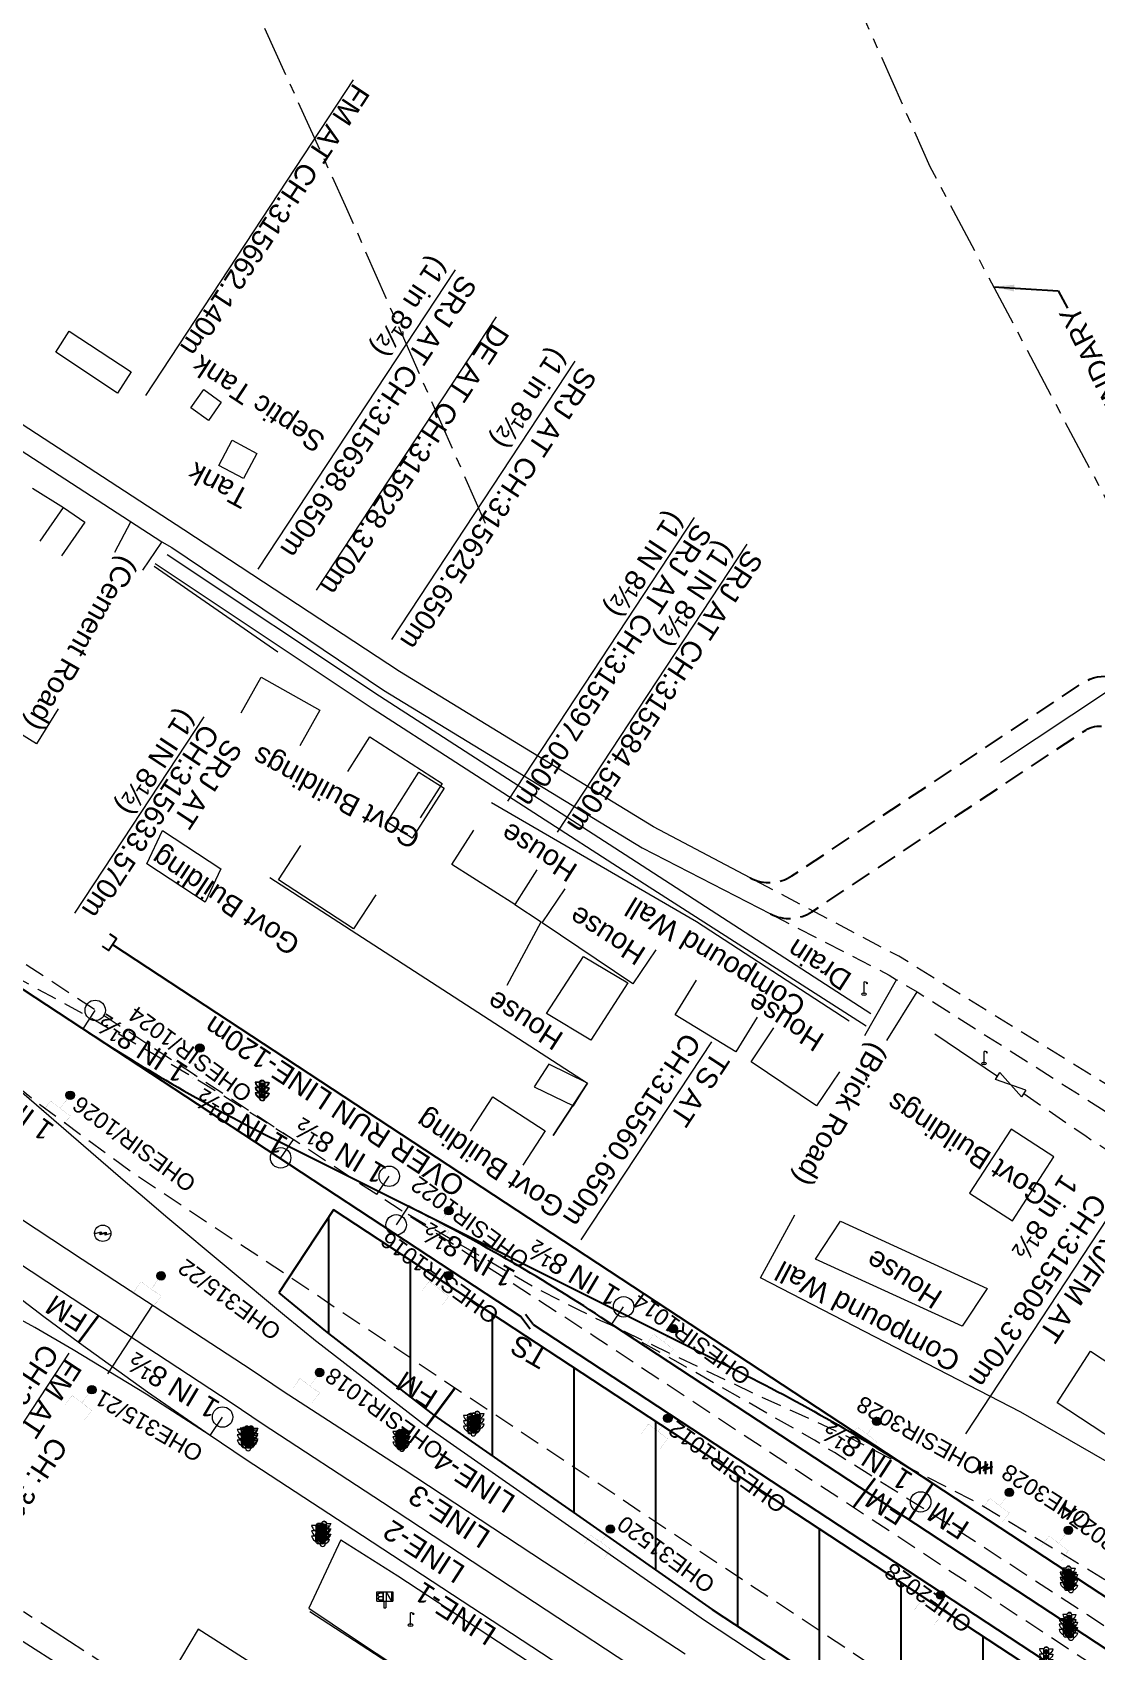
# Model space of a CAD drawing. Header units: metres. Extents: x 628572 to 650094, y 3375792 to 3391117.
# Drawn here: x 632173.8 to 632303.8, y 3388908.8 to 3389106.6 of the extents above; entities that cross this region are included whole.
import ezdxf
from ezdxf.enums import TextEntityAlignment as Align

# ---------------------------------------------------------------- set-up
doc = ezdxf.new("R2010")
doc.units = ezdxf.units.M
doc.header["$MEASUREMENT"] = 0
doc.linetypes.add('CENTER', pattern=[2, 1.25, -0.25, 0.25, -0.25])
doc.linetypes.add('DASHED', pattern=[0.75, 0.5, -0.25])
for name, color, linetype, lineweight in [('BRIDGE DETAILS PLAN', 7, 'Continuous', 0), ('Compound Wall', 251, 'Continuous', 0), ('COMPOUND_WALL', 8, 'Continuous', 0), ('DFCC BOUNDARY', 6, 'CENTER', 0), ('DRAIN_TOP', 5, 'Continuous', 0), ('Electric Pole', 251, 'Continuous', 0), ('Exg track', 7, 'Continuous', 0), ('Existing Chainage', 7, 'Continuous', 0), ('Existing IR Track', 143, 'Continuous', 0), ('Existing Railway Boundary', 7, 'CENTER', 0), ('Gate', 251, 'Continuous', 0), ('Govt buliding', 251, 'Continuous', 0), ('GOVT_BUILDING', 251, 'Continuous', 0), ('Grill', 251, 'Continuous', 0), ('Lamp_Post', 7, 'Continuous', 0), ('Name Board', 251, 'Continuous', 0), ('OHE MAST', 8, 'Continuous', 0), ('Platform', 251, 'Continuous', 0), ('Residential Building Pucca', 251, 'Continuous', 0), ('RESIDENTIAL_BL_SEMI', 251, 'Continuous', 0), ('Sign Board', 251, 'Continuous', 0), ("SIRHIND STN SRJ's", 251, 'Continuous', 0), ('Subroad Edge', 34, 'Continuous', 0), ('Tank', 7, 'Continuous', 0), ('Text', 251, 'Continuous', 0), ('Transformer', 251, 'Continuous', 0)]:
    doc.layers.add(name, color=color, linetype=linetype, lineweight=lineweight)
doc.layers.add('IR PROPOSALS', color=190, linetype='Continuous')
doc.layers.add('PROPOSED ROAD', color=10, linetype='DASHED')
doc.styles.add('NB', font='swissbo.ttf', dxfattribs={"height": 1.5})
doc.styles.get("Standard").update_dxf_attribs({"font": 'arial.ttf'})
doc.styles.add('Style-Arial', font='arial.ttf')
doc.styles.add('Text', font='arial.ttf', dxfattribs={"height": 2})
doc.dimstyles.new('ISO-25', dxfattribs={"dimtxt": 2.5, "dimasz": 2.5, "dimexe": 1.25, "dimexo": 0.625, "dimtad": 1, "dimtxsty": 'Standard', "dimcen": 2.5, "dimadec": 0, "dimazin": 0, "dimtfac": 1, "dimtmove": 0, "dimatfit": 3, "dimfxl": 1, "dimarcsym": 0})

# ---------------------------------------------------------------- blocks, each defined once
blk = doc.blocks.new('LP')
at = {"flags": 128}
for points in [[(0, 0), (0, 1.5)], [(0.25, 1.35), (0.44, 1.35)]]:
    blk.add_lwpolyline(points, dxfattribs=at)
for centre, radius, start, end in [((0.07, 0.99), 0.519, 57.6425, 97.3165), ((0.34, 1.33), 0.094, 11.7012, 168.0476)]:
    blk.add_arc(centre, radius, start, end)
at = {"extrusion": (0, 0, -1)}
blk.add_ellipse((0, 0.01), major_axis=(0.308, 0), ratio=0.400495, dxfattribs=at)
blk.add_ellipse((0.35, 1.36), major_axis=(0.0017, 0.0438), ratio=0.461056, start_param=1.74022, end_param=4.575836)
blk = doc.blocks.new('NB')
for p, q in [((-0.98, 0.82), (-0.98, 1.98)), ((-0.98, 1.98), (0.98, 1.98)), ((0.98, 1.98), (0.98, 0.82)), ((-0.98, 0.82), (0.98, 0.82)), ((-0.13, 0.82), (-0.13, 0)), ((-0.13, 0), (0.13, 0)), ((0.13, 0.82), (0.13, 0))]:
    blk.add_line(p, q)
at = {"style": 'NB', "width": 1.025371}
blk.add_text('NB', height=0.988, rotation=180, dxfattribs=at).set_placement((-0.02, 1.38), align=Align.MIDDLE_CENTER)
blk = doc.blocks.new('SIG')
for color, points in [(1, [(-0.22, 0.42, 0.180295), (-0.01, 0.33, -0.00255), (0.01, 0.33, -0.00255), (0.02, 0.33, 0.180295), (0.23, 0.42, -0.002654), (0.25, 0.44, 0.184495), (0.33, 0.65, 1.000001), (-0.32, 0.65, 0.184495), (-0.24, 0.44, -0.002654)]), (2, [(0.23, -0.23, -0.002654), (0.25, -0.21, 0.184495), (0.33, 0.01, 1.000001), (-0.32, 0.01, 0.184495), (-0.24, -0.21, -0.002654), (-0.22, -0.23, 0.180295), (-0.01, -0.32, -0.00255), (0.01, -0.32, -0.00255), (0.02, -0.32, 0.180295)]), (3, [(0.23, -0.88, -0.002654), (0.25, -0.86, 0.184495), (0.33, -0.64, 1.000001), (-0.32, -0.64, 0.184495), (-0.24, -0.86, -0.002654), (-0.22, -0.88, 0.395599)])]:
    blk.add_hatch(color=color).paths.add_polyline_path(points)
for p, q in [((-0.31, 0.98), (-0.32, -0.9)), ((0.33, -0.9), (0.32, 0.98))]:
    blk.add_line(p, q)
at = {"flags": 128}
for points in [[(-0.31, 0.98), (-0.81, 0.98, 0.198758), (-0.42, 0.41, 0.003814), (-0.31, 0.39)], [(-0.31, 0.33), (-0.81, 0.33, 0.198758), (-0.42, -0.23, 0.003727), (-0.32, -0.26)], [(0.32, 0.98), (0.82, 0.98, -0.198758), (0.44, 0.41, -0.003814), (0.32, 0.39)], [(0.32, 0.33), (0.82, 0.33, -0.198758), (0.44, -0.23, -0.003727), (0.33, -0.26)], [(-0.32, -0.32), (-0.81, -0.32, 0.198758), (-0.42, -0.88, 0.003639), (-0.32, -0.9)], [(0.33, -0.32), (0.82, -0.32, -0.198758), (0.44, -0.88, -0.003639), (0.33, -0.9)]]:
    blk.add_lwpolyline(points, format="xyb", dxfattribs=at)
for centre, radius, start, end in [((0.01, 0.91), 0.324, 12.4049, 167.5951), ((0.01, 0.81), 0.357, 27.7578, 152.2422), ((0.01, -0.9), 0.324, 181.4572, 358.5428)]:
    blk.add_arc(centre, radius, start, end)
blk = doc.blocks.new('TRF')
blk.add_hatch(color=256).paths.add_polyline_path([(-0.18, -0.39), (0.02, 0.04), (-0.98, -0.29), (0.38, 0.42), (0.22, -0.04), (0.98, 0.09)])
for p, q in [((-0.69, 0.72), (-0.69, -0.72)), ((-0.52, 0.72), (-0.69, 0.72)), ((-0.52, -0.72), (-0.52, 0.72)), ((0, 0.72), (0, -0.72)), ((0.17, 0.72), (0, 0.72)), ((0.17, -0.72), (0.17, 0.72)), ((0.7, 0.72), (0.7, -0.72)), ((0.87, 0.72), (0.7, 0.72)), ((0.87, -0.72), (0.87, 0.72)), ((-0.69, -0.72), (-0.52, -0.72)), ((0, -0.72), (0.17, -0.72)), ((0.7, -0.72), (0.87, -0.72))]:
    blk.add_line(p, q)
at = {"flags": 128}
blk.add_lwpolyline([(0.22, -0.04), (0.38, 0.42), (-0.98, -0.29), (0.02, 0.04), (-0.18, -0.39), (0.98, 0.09), (0.22, -0.04)], close=True, dxfattribs=at)
blk = doc.blocks.new('EP')
blk.add_hatch(color=8).paths.add_polyline_path([(0.31, -0.24), (0.31, 0), (-0.31, -0.19), (-0.31, 0.07), (-0.93, -0.01), (-0.21, 0.16), (-0.21, -0.05), (0.43, 0.15), (0.41, -0.1), (0.94, -0.01)])
at = {"color": 8}
for p, q in [((-0.93, -0.01), (-0.21, 0.16)), ((-0.31, 0.07), (-0.93, -0.01)), ((-0.31, -0.19), (-0.31, 0.07)), ((0.31, 0), (-0.31, -0.19)), ((-0.21, 0.16), (-0.21, -0.05)), ((-0.21, -0.05), (0.43, 0.15)), ((0.31, -0.24), (0.31, 0)), ((0.43, 0.15), (0.41, -0.1)), ((0.94, -0.01), (0.31, -0.24)), ((0.41, -0.1), (0.94, -0.01))]:
    blk.add_line(p, q, dxfattribs=at)
blk.add_circle((0, 0), 1, dxfattribs=at)
blk = doc.blocks.new('OHE MAST')
h = blk.add_hatch(color=256)
edge = h.paths.add_edge_path()
edge.add_arc((0, 0), 0.514, 0, 360)
at = {"const_width": 0.01, "flags": 128}
for points in [[(1.5, 3.5), (1.5, 2), (-1.5, 2), (-1.5, 3.5)], [(0, 2), (0, 0)]]:
    blk.add_lwpolyline(points, dxfattribs=at)
blk.add_circle((0, 0), 0.514)
blk = doc.blocks.new('GT')
at = {"layer": 'Gate'}
for p, q in [((-0.5, -0.5), (-0.5, 0.5)), ((-0.5, 0.5), (0.5, -0.5)), ((0.5, 0.5), (0.5, -0.5))]:
    blk.add_line(p, q, dxfattribs=at)
at = {"layer": 'Gate', "flags": 128}
blk.add_lwpolyline([(0.5, 0.5), (-0.5, -0.5)], dxfattribs=at)

msp = doc.modelspace()

# ---------------------------------------------------------------- hatches: boundary and pattern name
at = {"layer": 'IR PROPOSALS'}
h = msp.add_hatch(dxfattribs=at)
h.set_pattern_fill('ANSI31', color=256, scale=80, angle=45)
h.set_pattern_definition([(90, (0, -1000), (-10, 2e-15), [])])
h.paths.add_polyline_path([(632210.5867, 3388962.7108), (632203.9022, 3388952.5546), (632209.5932, 3388947.8787), (632222.8614, 3388937.6306), (632240.2896, 3388925.4779), (632256.889, 3388913.8808), (632778.9042, 3388571.1376), (632780.9196, 3388574.1997), (632666.9728, 3388659.2735, 0.01509734), (632580.5226, 3388719.8414)])
h.paths.add_polyline_path([(632596.2052, 3388702.5942), (632537.6577, 3388740.6153), (632535.5443, 3388737.3609), (632594.0917, 3388699.3397)], flags=24)

# ---------------------------------------------------------------- linework, layer by layer
at = {"layer": 'BRIDGE DETAILS PLAN', "color": 10, "lineweight": 13, "flags": 128}
msp.add_lwpolyline([(632292.126, 3389017.424), (632361.7872, 3389063.6036)], dxfattribs=at)
at = {"layer": 'Compound Wall', "flags": 128}
for points in [[(632202.777, 3389003.3179), (632241.6514, 3388978.1981)], [(632232.747, 3389000.0387), (632235.9629, 3388997.9025)], [(632231.7973, 3388990.1698), (632235.9629, 3388997.9025)], [(632237.4469, 3388971.7974), (632241.6514, 3388978.1981), (632237.4469, 3388971.7974)], [(632294.6315, 3388937.9962), (632262.8079, 3388954.3846), (632266.9734, 3388962.1173)], [(632337.0994, 3388919.5777), (632334.6618, 3388914.9783), (632294.6315, 3388937.9962)]]:
    msp.add_lwpolyline(points, dxfattribs=at)
at = {"layer": 'COMPOUND_WALL', "linetype": 'Continuous', "flags": 128}
for points in [[(632173.761, 3389050.925), (632177.569, 3389048.546)], [(632188.661, 3389041.385), (632203.774, 3389030.885)], [(632229.881, 3389012.483), (632254.949, 3388997.967)], [(632254.947, 3388997.965), (632273.611, 3388985.81)], [(632284.124, 3388984.202), (632291.777, 3388979.053)]]:
    msp.add_lwpolyline(points, dxfattribs=at)
at = {"layer": 'DFCC BOUNDARY', "ltscale": 5, "flags": 128}
for points in [[(632229.168, 3389046.592), (632212.06, 3389085.399), (632192.476, 3389128.362), (632162.019, 3389233.862)], [(632847.8113, 3388559.867), (632823.1478, 3388601.9491), (632813.0596, 3388636.2328), (632805.9881, 3388660.2647), (632736.7622, 3388705.193), (632557.6281, 3388824.3279), (632613.4797, 3388910.4077), (632526.1032, 3388954.7408), (632475.3055, 3388878.3297), (632379.3796, 3388941.9242), (632358.475, 3388968.5925), (632330.7512, 3389006.7138), (632310.3928, 3389039.4772), (632283.5392, 3389090.1714), (632272.6049, 3389114.8266)]]:
    msp.add_lwpolyline(points, dxfattribs=at)
at = {"layer": 'DRAIN_TOP', "linetype": 'Continuous', "flags": 128}
for points in [[(632275.727, 3388985.172), (632245.995, 3389004.191), (632215.319, 3389023.962), (632188.781, 3389041.673)], [(632190.239, 3389042.782), (632216.193, 3389025.531), (632246.918, 3389005.673), (632276.285, 3388986.697)]]:
    msp.add_lwpolyline(points, dxfattribs=at)
at = {"layer": 'Exg track', "const_width": 0.3, "flags": 128}
msp.add_lwpolyline([(632181.8394, 3388949.7648), (632179.4079, 3388946.5013)], dxfattribs=at)
at = {"layer": 'Exg track', "color": 88, "const_width": 0.3, "flags": 128}
for points in [[(632225.4266, 3388940.9295), (632221.9302, 3388936.2367)], [(632276.8025, 3388929.9146), (632274.1445, 3388926.3471)]]:
    msp.add_lwpolyline(points, dxfattribs=at)
at = {"layer": 'Existing Chainage', "color": 7, "linetype": 'Continuous', "lineweight": 13, "flags": 128}
msp.add_lwpolyline([(632182.9925, 3388942.6512), (632188.4675, 3388951.0192)], dxfattribs=at)
at = {"layer": 'Existing IR Track', "flags": 128}
for points in [[(632253.5851, 3388908.3993), (632236.3854, 3388919.6688), (632219.0787, 3388931.0083), (632204.4192, 3388940.5301), (632200.5006, 3388943.1461), (632179.8567, 3388956.6531), (632157.3016, 3388971.4724), (632120.3603, 3388995.6049), (632077.6404, 3389023.4441), (632042.4428, 3389046.0532), (632025.9109, 3389056.4508), (631978.2149, 3389085.0394), (631958.8702, 3389096.1914), (631952.0938, 3389100.0722), (631933.0273, 3389110.9402), (631923.9311, 3389116.0951), (631899.045, 3389130.3442), (631887.5684, 3389136.9402), (631883.8246, 3389139.1164), (631877.6655, 3389142.6211), (631875.1965, 3389144.0257), (631830.39, 3389169.5793)], [(632250.9502, 3388904.3483), (632233.7452, 3388915.6501), (632216.5524, 3388926.9438), (632201.8666, 3388936.5715), (632198.0489, 3388939.1226), (632177.336, 3388952.7215), (632155.2632, 3388967.249), (632153.3012, 3388968.5193), (632147.2393, 3388972.472), (632133.7091, 3388981.3723), (632123.264, 3388988.1566), (632117.2553, 3388992.0973), (632075.2759, 3389019.3546), (632039.8581, 3389041.8145), (632022.6351, 3389052.541), (631975.5116, 3389080.7616), (631928.6462, 3389107.862), (631885.2207, 3389132.6568), (631870.272, 3389141.1048), (631859.2413, 3389147.4309), (631850.9983, 3389152.1109), (631827.5319, 3389165.5627)], [(632208.5641, 3388946.557), (632204.5921, 3388949.8011), (632190.3054, 3388961.6942), (632186.9243, 3388964.5806), (632185.1519, 3388966.0978), (632174.2584, 3388975.4962), (632167.9545, 3388980.9386), (632164.2281, 3388984.0819), (632131.9563, 3389008.771), (632121.4238, 3389015.9301), (632118.0947, 3389018.1289), (632114.6387, 3389020.3832), (632096.4809, 3389031.4668), (632087.0687, 3389036.7923), (632080.9256, 3389040.1293), (632073.4985, 3389044.1196), (632063.6762, 3389049.2281), (632055.0799, 3389053.3626), (632050.2428, 3389055.6364)], [(632199.7896, 3388932.251), (632195.4894, 3388935.1512), (632187.8486, 3388940.4507), (632179.5226, 3388946.4161), (632175.1655, 3388949.6508), (632152.3058, 3388967.1276), (632146.8129, 3388971.3894), (632133.4902, 3388981.1705), (632123.1452, 3388988.2581), (632123.0472, 3388988.3309)], [(632195.4894, 3388935.1512), (632187.6639, 3388940.1794), (632178.7391, 3388945.598), (632174.0562, 3388948.3295), (632152.7851, 3388959.9293), (632133.308, 3388970.1434)], [(632271.9735, 3388901.9743), (632255.9593, 3388912.5087), (632239.331, 3388924.1031), (632221.8692, 3388936.2792), (632208.5488, 3388946.5677)], [(632248.3188, 3388900.4719), (632231.1589, 3388911.7197), (632214.1137, 3388922.8922), (632199.7745, 3388932.2611)]]:
    msp.add_lwpolyline(points, dxfattribs=at)
at = {"layer": 'Existing IR Track', "color": 88, "linetype": 'DASHED', "ltscale": 5, "flags": 128}
for points in [[(632215.8653, 3388964.5698), (632205.6494, 3388971.3025), (632194.579, 3388978.5488), (632193.3602, 3388979.3702), (632181.497, 3388987.0981), (632175.4052, 3388991.0953), (632170.8991, 3388994.0133), (632170.1832, 3388994.4824), (632136.5674, 3389016.4935), (632091.2566, 3389046.1114), (632073.673, 3389057.6973), (632070.6552, 3389059.7262), (632059.9717, 3389066.6605), (632058.2749, 3389067.7117), (632052.9563, 3389071.2422), (632042.9082, 3389077.8626), (632033.0007, 3389084.3152), (632014.9989, 3389096.1121), (631998.1827, 3389107.2471), (631983.8411, 3389116.9805), (631972.3436, 3389125.0506), (631951.687, 3389140.4632), (631946.3776, 3389144.7274), (631941.1499, 3389148.9734)], [(632205.6494, 3388971.3025), (632194.4122, 3388978.3194), (632193.1158, 3388979.0822), (632180.8946, 3388986.1661), (632174.4854, 3388989.6477), (632169.4813, 3388992.3625), (632168.9352, 3388992.668), (632133.7913, 3389011.5754), (632122.3695, 3389017.7381)], [(632291.8366, 3388896.7951), (632275.633, 3388907.5348), (632259.2133, 3388918.4177), (632242.7732, 3388929.3716), (632224.9408, 3388941.2533), (632214.9906, 3388947.9702), (632211.5564, 3388950.2181), (632206.8134, 3388953.4415), (632191.5705, 3388963.5301), (632187.9761, 3388965.9324), (632185.9472, 3388967.2606), (632174.4556, 3388975.7313), (632167.9545, 3388980.9386)], [(633000.1943, 3388425.1207), (632980.8729, 3388438.3763), (632969.9208, 3388446.011), (632965.6812, 3388448.9736), (632963.088, 3388450.7806), (632946.0459, 3388464.1297), (632935.5077, 3388473.4175), (632910.9285, 3388493.2914), (632903.3115, 3388498.9645), (632880.1455, 3388515.9492), (632854.3642, 3388535.2785), (632837.8491, 3388547.5665), (632821.6954, 3388559.5571), (632816.7013, 3388563.2674), (632804.8919, 3388572.0413), (632788.9461, 3388583.8405), (632772.6369, 3388595.9781), (632756.1938, 3388608.1459), (632739.6357, 3388619.9941), (632723.2626, 3388631.1555), (632705.82, 3388642.8443), (632688.9108, 3388653.9956), (632667.4202, 3388668.1426), (632655.7713, 3388675.8109), (632636.4897, 3388688.4726), (632622.7228, 3388697.513), (632607.4244, 3388707.5611), (632590.5805, 3388718.6243), (632572.4101, 3388730.5459), (632556.9836, 3388740.6673), (632537.4283, 3388753.504), (632523.3403, 3388762.7518), (632505.1523, 3388774.6785), (632490.7361, 3388784.1318), (632474.2705, 3388794.9698), (632458.6557, 3388805.2479), (632444.5367, 3388814.5101), (632426.498, 3388826.3215), (632413.1982, 3388835.087), (632395.4374, 3388846.7629), (632379.672, 3388857.0952), (632364.8258, 3388866.825), (632347.6113, 3388878.1031), (632333.1995, 3388887.5451), (632315.9658, 3388898.8515), (632300.0243, 3388909.3103), (632283.8139, 3388919.9817), (632267.0789, 3388930.9985), (632250.869, 3388941.6918), (632242.4645, 3388947.236), (632235.374, 3388951.8312), (632232.478, 3388953.721), (632218.7467, 3388962.7003), (632215.8525, 3388964.5789)], [(632935.5077, 3388473.4175), (632911.8991, 3388494.202), (632908.3711, 3388497.324), (632904.5334, 3388500.807), (632889.7872, 3388514.909), (632886.8109, 3388518.1232), (632884.365, 3388520.7462), (632858.5702, 3388543.9409), (632840.5843, 3388557.2261), (632821.9008, 3388571.17), (632820.4253, 3388572.2656), (632789.2028, 3388595.5754), (632756.7621, 3388619.7541), (632694.1151, 3388661.9591), (632672.6522, 3388676.099), (632661.0573, 3388683.7378), (632641.6866, 3388696.3809), (632627.8613, 3388705.4045), (632612.5971, 3388715.429), (632595.8275, 3388726.442), (632577.5883, 3388738.4204), (632562.152, 3388748.558), (632542.621, 3388761.4001), (632528.5975, 3388770.6209), (632510.3727, 3388782.616), (632496.0368, 3388792.0515), (632479.4917, 3388802.9123), (632463.9205, 3388813.1336), (632449.7589, 3388822.4497), (632431.8345, 3388834.2411), (632418.4222, 3388843.0354), (632400.7081, 3388854.6501), (632384.8864, 3388865.0249), (632370.1482, 3388874.6892), (632352.8398, 3388886.0535), (632338.5583, 3388895.4304), (632321.2115, 3388906.8287), (632305.4863, 3388917.1603), (632289.362, 3388926.8742), (632288.5186, 3388927.3122), (632273.0428, 3388935.1838), (632270.2984, 3388936.4674), (632267.0777, 3388937.9451), (632262.5688, 3388939.98), (632252.7141, 3388944.6968), (632244.5257, 3388948.6161), (632243.2593, 3388949.1336), (632240.6371, 3388950.4408), (632235.4449, 3388953.0592), (632235.306, 3388953.1321), (632218.7467, 3388962.7003)], [(632904.5334, 3388500.807), (632898.518, 3388505.993), (632888.992, 3388513.9926), (632882.9258, 3388519.1937), (632855.8557, 3388540.1066), (632838.0319, 3388553.3517), (632824.3736, 3388563.4028), (632819.2776, 3388567.1848), (632807.8086, 3388575.6965), (632791.6576, 3388587.6813), (632775.5094, 3388599.7261), (632758.8225, 3388612.07), (632742.5258, 3388623.8365), (632725.9638, 3388635.2125), (632708.632, 3388646.6755), (632691.4669, 3388657.9493), (632669.9976, 3388672.064), (632658.4187, 3388679.6764), (632639.0761, 3388692.4046), (632625.423, 3388701.3889), (632610.0191, 3388711.5072), (632593.3015, 3388722.4885), (632575.0092, 3388734.4987), (632559.6998, 3388744.5504), (632540.028, 3388757.4576), (632526.0463, 3388766.6314), (632507.7559, 3388778.6381), (632493.4496, 3388788.0293), (632476.8711, 3388798.9256), (632461.1694, 3388809.2455), (632447.1368, 3388818.463), (632429.0956, 3388830.3136), (632415.8028, 3388839.0499), (632398.0656, 3388850.7072), (632382.2789, 3388861.0596), (632367.5289, 3388870.7321), (632350.2312, 3388882.0861), (632335.9586, 3388891.4544), (632318.5856, 3388902.8371), (632302.7618, 3388913.2047), (632287.6229, 3388923.0885), (632286.3619, 3388923.8918), (632271.8465, 3388933.037), (632269.3911, 3388934.5516), (632252.4452, 3388944.2062), (632244.5257, 3388948.6161)]]:
    msp.add_lwpolyline(points, dxfattribs=at)
at = {"layer": 'Existing Railway Boundary', "ltscale": 5, "flags": 128}
msp.add_lwpolyline([(631983.38, 3389039.032), (631997.7807, 3389029.4226), (631998.0481, 3389028.4172), (632017.689, 3389013.381), (632054.7643, 3388986.9088), (632106.6339, 3388955.856), (632154.9467, 3388925.0992), (632230.8669, 3388875.9972), (632261.2753, 3388857.0709), (632290.5359, 3388840.2738), (632385.6616, 3388776.6365), (632400.5735, 3388766.5357), (632397.5375, 3388762.1235), (632395.5364, 3388759.1088), (632389.2973, 3388750.367), (632386.7075, 3388746.9674), (632380.0799, 3388739.4039), (632361.8258, 3388715.063), (632365.1364, 3388712.5802), (632373.8273, 3388706.8724), (632388.4278, 3388697.2834), (632403.5607, 3388687.3436), (632418.7904, 3388677.3402), (632434.5002, 3388667.0345), (632450.2517, 3388656.7014), (632466.7864, 3388645.8571), (632483.3195, 3388635.0137), (632501.7611, 3388622.9148), (632520.2525, 3388610.7831), (632536.8197, 3388599.9238), (632553.3588, 3388589.0829), (632565.8495, 3388580.885), (632578.4671, 3388572.604), (632596.9196, 3388560.5289), (632615.4939, 3388548.3741), (632635.6038, 3388535.295), (632652.8405, 3388523.9973), (632669.9946, 3388512.743), (632686.4084, 3388501.9869), (632696.8068, 3388495.1588), (632732.8678, 3388550.0585), (632815.552, 3388494.313), (632865.8266, 3388462.6693), (632954.7858, 3388408.1832), (633025.1519, 3388369.9037), (633056.7277, 3388353.8904), (633065.1399, 3388349.0145), (633088.5914, 3388328.9973), (633152.5885, 3388273.22), (633202.5468, 3388242.3953), (633264.4413, 3388204.6969), (633318.529, 3388171.7998), (633353.1394, 3388148.7029), (633406.9301, 3388112.3266), (633420.502, 3388103.4378), (633436.8123, 3388092.7008), (633466.2362, 3388073.356), (633479.8402, 3388064.4269), (633497.3225, 3388052.9837), (633514.7073, 3388041.6043), (633531.7969, 3388030.3277), (633546.129, 3388020.9518), (633562.4852, 3388010.2117), (633576.5949, 3388000.9466), (633594.4174, 3387989.2137), (633606.8568, 3387981.0241), (633607.7091, 3387982.3188), (633610.8424, 3387980.256), (633626.8506, 3387969.7582), (633642.9494, 3387959.201), (633660.1619, 3387947.8844), (633677.4438, 3387936.5221), (633693.0899, 3387926.2037), (633708.7685, 3387915.8637), (633726.0343, 3387904.4973), (633743.3468, 3387893.1002), (633758.2779, 3387883.3197), (633773.1647, 3387873.5681), (633789.2894, 3387862.9617), (633805.4356, 3387852.3412), (633820.4764, 3387842.4668), (633835.4704, 3387832.6232), (633852.0416, 3387821.7432), (633886.4734, 3387799.1411), (633904.4207, 3387787.3621), (633919.3393, 3387777.5707), (633934.3023, 3387767.7502), (633949.6629, 3387757.6969), (633964.9235, 3387747.7091), (633980.0551, 3387737.7098), (633995.2041, 3387727.6988), (634012.3387, 3387716.4289), (634029.3333, 3387705.2512), (634045.5362, 3387694.5849), (634061.6293, 3387683.9862), (634078.9907, 3387672.5929), (634096.3149, 3387661.224), (634113.1506, 3387650.1721), (634130.0059, 3387639.1072), (634145.8823, 3387628.6414), (634161.8963, 3387618.085), (634177.8703, 3387607.6107), (634193.7633, 3387597.1895), (634209.9993, 3387586.506), (634226.097, 3387575.9134), (634243.1652, 3387564.6955), (634260.1615, 3387553.5249), (634275.6177, 3387543.3646), (634291.1318, 3387533.1662), (634296.8083, 3387529.4449), (634291.9143, 3387522.0113), (634301.9583, 3387515.4268), (634317.7028, 3387505.1053), (634344.1271, 3387487.7818), (634370.6963, 3387470.3636), (634386.1901, 3387460.3813), (634401.9429, 3387450.229), (634426.4972, 3387434.0857), (634451.3792, 3387417.727), (634475.9114, 3387401.5928), (634500.3759, 3387385.5031), (634523.6732, 3387370.1555), (634547.0997, 3387354.7227), (634564.8006, 3387343.068), (634582.571, 3387331.3674), (634601.3879, 3387318.9723), (634620.2858, 3387306.5238), (634639.3106, 3387294.0156), (634658.1243, 3387281.6461), (634679.4814, 3387267.2836), (634702.026, 3387254.0413), (634712.9167, 3387246.4104), (634726.0042, 3387238.4627), (634737.8854, 3387230.0656), (634750.9438, 3387221.7267), (634764.9008, 3387212.4131), (634775.612, 3387204.6159), (634789.3703, 3387195.959), (634801.4607, 3387188.869), (634814.7172, 3387180.8194), (634815.4987, 3387180.2694), (634827.9598, 3387171.3498), (634840.5994, 3387164.128), (634854.2176, 3387155.5292), (634871.8787, 3387143.9515), (634877.6173, 3387139.7695), (634887.5373, 3387132.4757), (634902.4262, 3387121.5277), (634921.3448, 3387107.4791), (634940.6674, 3387093.1306), (634962.2421, 3387077.0753), (634984.1126, 3387060.8), (635000.5185, 3387048.6195), (635017.0238, 3387036.3652), (635035.7455, 3387022.426), (635054.4369, 3387008.5092), (635082.1937, 3386987.9155), (635109.8573, 3386967.3911), (635134.2436, 3386949.2611), (635158.5309, 3386931.2047), (635180.7563, 3386914.7058), (635202.7867, 3386898.3516), (635206.1213, 3386895.8016), (635211.1242, 3386892.0437), (635230.1367, 3386877.9281), (635249.207, 3386863.7701), (635270.9723, 3386847.61), (635292.819, 3386831.3895), (635313.1117, 3386816.3456), (635333.3618, 3386801.3334), (635352.372, 3386787.2182), (635371.5331, 3386772.9909), (635390.4616, 3386758.9197), (635409.8226, 3386744.527), (635427.2062, 3386731.6093), (635445.0434, 3386718.3546), (635461.6171, 3386706.0794), (635478.4695, 3386693.5976), (635493.4196, 3386682.4884), (635508.6023, 3386671.2062), (635518.0063, 3386664.2196), (635527.5618, 3386657.1206), (635543.461, 3386645.2907), (635559.7145, 3386633.1978), (635591.676, 3386610.2688), (635606.0755, 3386599.5015), (635620.6466, 3386588.6057), (635636.5434, 3386576.7606), (635652.3995, 3386564.9458), (635668.2493, 3386553.1365), (635683.9787, 3386541.4169), (635700.2614, 3386528.9886), (635716.7419, 3386516.4094), (635732.9183, 3386504.3569), (635749.0007, 3386492.3748), (635764.9276, 3386480.5277), (635780.91, 3386468.6394), (635796.8963, 3386456.7694), (635812.8908, 3386444.8934), (635829.3631, 3386432.6938), (635845.7912, 3386420.527), (635861.6814, 3386408.7334), (635877.6317, 3386396.8953), (635893.2055, 3386385.3425), (635908.8769, 3386373.7174), (635925.058, 3386361.6972), (635941.2668, 3386349.6564), (635956.6865, 3386338.1889), (635972.0823, 3386326.7391), (635987.7899, 3386315.0493), (636003.5308, 3386303.3347), (636019.0977, 3386291.765), (636034.6476, 3386280.2079), (636050.7681, 3386268.2256), (636066.8961, 3386256.2378), (636083.1084, 3386244.1987), (636099.3561, 3386232.1333), (636114.134, 3386221.1471), (636147.8198, 3386196.1265), (636166.7058, 3386182.1085), (636182.4635, 3386170.4111), (636198.2037, 3386158.7268), (636214.3364, 3386146.7471), (636230.3919, 3386134.8247), (636230.9614, 3386134.4025), (636228.154, 3386130.995), (636300.9317, 3386076.4069), (636382.1931, 3386014.4435), (636463.0816, 3385952.0584), (636544.2755, 3385889.3268), (636568.8921, 3385871.1182), (636613.4471, 3385839.7025), (636628.0709, 3385853.6506), (636650.5128, 3385835.4717), (636693.9069, 3385800.1065), (636686.7095, 3385790.4003), (636696.0629, 3385782.3378), (636710.473, 3385769.9165), (636766.0138, 3385726.4206), (636849.4668, 3385668.9836), (636931.64, 3385608.8479), (637013.8419, 3385548.1951), (637096.6082, 3385488.6336), (637121.9489, 3385470.2058), (637176.9181, 3385426.1737), (637258.1753, 3385363.4078), (637340.1494, 3385301.7514), (637422.2947, 3385241.0852), (637447.0788, 3385223.2045), (637528.2227, 3385160.8768), (637610.9552, 3385100.7612), (637694.8717, 3385041.953), (637753.3499, 3385002.2846), (637771.5944, 3384989.982), (637771.5944, 3384979.4924), (637852.0915, 3384922.0343), (637935.0162, 3384862.0714), (637993.4351, 3384821.4573), (638019.0158, 3384803.2052), (638102.4107, 3384745.0584), (638178.9785, 3384688.3398), (638237.6603, 3384636.8079), (638344.701, 3384557.2221), (638427.4112, 3384496.8586), (638508.4228, 3384435.5926), (638565.3238, 3384391.9743), (638589.782, 3384373.2765), (638631.8324, 3384337.8543), (638619.2503, 3384320.7689), (638700.6253, 3384258.2275), (638758.2306, 3384210.1286), (638748.4263, 3384194.4881), (638832.9819, 3384135.241), (638898.2751, 3384089.8354), (638910.685, 3384104.7359), (638994.0238, 3384045.8483), (639077.2216, 3383986.384), (639102.1383, 3383968.0886), (639159.8745, 3383926.5901), (639184.8741, 3383908.5552), (639242.6613, 3383867.4991), (639268.1519, 3383849.1332), (639327.9549, 3383811.5106), (639354.2186, 3383795.0507), (639414.5653, 3383756.9689), (639440.0428, 3383739.3736), (639498.3493, 3383699.1058), (639523.8465, 3383681.6785), (639574.9736, 3383646.7331), (639583.1624, 3383652.0276), (639689.1575, 3383571.5368), (639770.3529, 3383510.1038), (639826.8338, 3383467.0843), (639851.6063, 3383448.3401), (639907.8381, 3383405.1303), (639928.7552, 3383389.2727), (639932.4136, 3383385.8226), (639987.4639, 3383341.8457), (640012.7135, 3383323.0928), (640093.1273, 3383262.0565), (640171.8725, 3383196.1592), (640228.3322, 3383153.381), (640311.5957, 3383095.2106), (640394.8641, 3383036.2274), (640477.4145, 3382977.0386), (640559.1827, 3382915.4685), (640665.4567, 3382835.3045), (640720.6935, 3382789.5682), (640744.1896, 3382769.9043), (640801.5333, 3382727.7921), (640884.497, 3382668.355), (640967.4181, 3382609.4811), (641049.3321, 3382547.9775), (641130.842, 3382487.0083), (641212.6929, 3382426.3203), (641295.2397, 3382366.2732), (641377.1032, 3382305.6407), (641458.6913, 3382244.4694), (641539.788, 3382182.3426), (641622.1383, 3382122.0097), (641702.364, 3382062.6427), (641784.5528, 3382001.6936), (641867.0132, 3381941.5198), (641973.939, 3381862.1361), (642047.1447, 3381806.5386), (642111.3474, 3381756.247), (642135.5451, 3381737.1522), (642191.6481, 3381692.8805), (642216.3665, 3381674.0919), (642297.8377, 3381612.4104), (642380.4062, 3381552.4772), (642463.3246, 3381492.4122), (642545.7114, 3381431.7783), (642627.5896, 3381371.9523), (642710.042, 3381311.7191), (642794.2249, 3381254.3826), (642875.8129, 3381193.2771), (642956.3456, 3381130.3141), (643036.4583, 3381067.3443), (643117.185, 3381004.8095), (643172.4593, 3380960.8682), (643197.158, 3380942.1115), (643255.3116, 3380901.5691), (643282.0179, 3380885.9855), (643340.0019, 3380844.3971), (643414.9945, 3380785.1482), (643451.8986, 3380756.7808), (643532.8037, 3380694.4612), (643535.2972, 3380692.6635), (643551.2784, 3380680.8194), (643567.3357, 3380668.919), (643583.0638, 3380657.2952), (643598.7082, 3380645.7333), (643614.3081, 3380634.1892), (643630.1523, 3380622.4653), (643650.0814, 3380608.0318), (643669.585, 3380593.9065), (643682.7179, 3380584.1884), (643695.5222, 3380574.7117), (643709.3225, 3380564.4893), (643722.9637, 3380554.3847), (643737.887, 3380543.3483), (643752.8235, 3380532.3022), (643768.2592, 3380520.8389), (643783.7331, 3380509.3472), (643799.7855, 3380497.4973), (643815.9413, 3380485.5714), (643832.7782, 3380473.1288), (643849.7289, 3380460.6021), (643866.059, 3380448.5159), (643882.3496, 3380436.4589), (643898.3816, 3380424.7148), (643914.2305, 3380413.1048), (643929.3278, 3380401.9147), (643944.4267, 3380390.7231), (643959.7518, 3380379.1349), (643975.3902, 3380367.3097), (643987.907, 3380358.1055), (644000.1603, 3380349.0958), (644017.4569, 3380336.3184), (644034.4669, 3380323.7528), (644046.4455, 3380314.9727), (644249.4258, 3380165.3983), (644621.007, 3379887.6965), (644676.9944, 3379845.4482), (644702.8645, 3379825.9912), (644738.6024, 3379799.4801), (644742.2817, 3379796.7418), (644771.2557, 3379773.8192), (644804.6479, 3379750.2058), (644834.554, 3379728.6172), (644848.5372, 3379718.5093), (644863.2911, 3379707.9396), (644878.1999, 3379697.2589), (644893.8111, 3379686.127), (644909.381, 3379675.0245), (644918.4816, 3379668.5863), (644935.1691, 3379656.7791), (644907.7997, 3379620.3367), (644936.8456, 3379598.666), (644961.4527, 3379618.4234), (645145.9779, 3379481.4776), (645154.4712, 3379493.1591), (645276.7247, 3379402.534), (645270.2115, 3379393.7381), (645468.3754, 3379252.8811), (645478.6859, 3379267.1096), (645498.5589, 3379252.3702), (645510.5872, 3379243.9988), (645510.5872, 3379243.9988), (645531.3517, 3379228.922), (645544.8911, 3379218.91), (645549.0311, 3379215.8257)], dxfattribs=at)
at = {"layer": 'Govt buliding', "flags": 128}
for points in [[(632176.9033, 3389023.9351), (632174.276, 3389019.681), (632148.879, 3389035.366), (632151.5063, 3389039.6201)], [(632227.3505, 3388972.3181), (632230.079, 3388976.508), (632236.464, 3388972.35), (632233.7355, 3388968.1601)]]:
    msp.add_lwpolyline(points, dxfattribs=at)
for points in [[(632194.895, 3389000.322), (632187.75, 3389004.993), (632189.667, 3389009.051), (632196.8154, 3389004.3778), (632194.895, 3389000.322)], [(632236.622, 3388986.69), (632241.16, 3388993.678), (632246.58, 3388990.454), (632242.042, 3388983.4659), (632236.622, 3388986.69)], [(632310.579, 3388931.537), (632299.0686, 3388939.1169), (632303.151, 3388945.4296), (632314.6615, 3388937.8497), (632310.579, 3388931.537)]]:
    msp.add_lwpolyline(points, close=True, dxfattribs=at)
at = {"layer": 'Govt buliding', "color": 88, "linetype": 'DASHED', "ltscale": 5, "flags": 128}
msp.add_lwpolyline([(632294.974, 3388976.935), (632302.427, 3388971.818), (632313.769, 3388964.294), (632328.016, 3388954.901)], dxfattribs=at)
at = {"layer": 'GOVT_BUILDING', "linetype": 'Continuous', "flags": 128}
for points in [[(632199.2841, 3389023.4637), (632201.747, 3389027.815), (632208.911, 3389023.76), (632206.4481, 3389019.4087)], [(632212.3147, 3389016.292), (632215.012, 3389020.502), (632223.868, 3389014.828), (632221.1707, 3389010.618)]]:
    msp.add_lwpolyline(points, dxfattribs=at)
msp.add_lwpolyline([(632293.592, 3388961.356), (632298.67, 3388969.172), (632293.439, 3388972.585), (632288.3387, 3388964.7347), (632293.592, 3388961.356)], close=True, dxfattribs=at)
at = {"layer": 'Grill', "flags": 128}
msp.add_lwpolyline([(632301.866, 3388849.3757), (632303.3651, 3388851.4325), (632213.1324, 3388910.0352), (632207.6727, 3388913.5956)], dxfattribs=at)
at = {"layer": 'IR PROPOSALS', "linetype": 'Continuous', "lineweight": 0}
for p, q in [((632179.9586, 3388984.8206), (632181.4501, 3388987.0868)), ((632219.7365, 3388963.1439), (632218.245, 3388960.8777)), ((632283.8644, 3388929.2878), (632282.3729, 3388927.0216))]:
    msp.add_line(p, q, dxfattribs=at)
at = {"layer": 'IR PROPOSALS'}
for points in [[(631941.1499, 3389148.9734), (631971.12, 3389124.6313, 0.02530623), (632007.1561, 3389098.2714), (632233.4838, 3388949.6833)], [(632179.9586, 3388984.8206), (632179.9586, 3388984.8206, 0.02929583), (632203.5318, 3388971.2492), (632260.2912, 3388942.8592, -0.02929583), (632283.8644, 3388929.2878), (632587.5275, 3388729.9278, -0.01509734), (632674.0605, 3388669.3018), (632962.392, 3388454.0306)], [(632203.9022, 3388952.5546), (632209.5932, 3388947.8787), (632222.8614, 3388937.6306), (632240.2896, 3388925.4779), (632256.889, 3388913.8808), (632778.9042, 3388571.1376), (632780.9196, 3388574.1997), (632666.9728, 3388659.2735, 0.01509734), (632580.5226, 3388719.8414), (632210.5867, 3388962.7108), (632203.9022, 3388952.5546)], [(633059.2784, 3388375.441), (633059.2784, 3388375.441, -0.00905281), (633046.3019, 3388384.7684), (632823.2362, 3388551.3115), (632821.5694, 3388552.5559), (632671.018, 3388664.9592, 0.01509734), (632584.4849, 3388725.5851), (632243.3097, 3388949.5726, 0.02929583), (632219.7365, 3388963.1439), (632219.7365, 3388963.1439)], [(632234.9918, 3388948.6933), (632581.4424, 3388721.2425, -0.01509734), (632667.9755, 3388660.6165), (632903.8713, 3388484.4943)]]:
    msp.add_lwpolyline(points, format="xyb", dxfattribs=at)
at = {"layer": 'IR PROPOSALS', "lineweight": 13, "flags": 128}
for points in [[(632187.6188, 3389062.2242), (632213.0373, 3389100.7898)], [(632201.3712, 3389040.9957), (632225.5, 3389077.6046)], [(632208.5009, 3389038.4408), (632230.5097, 3389071.8331)], [(632240.0694, 3389066.4455), (632217.6655, 3389032.4059)], [(632240.8783, 3388959.0542), (632256.8253, 3388983.2634)], [(632287.8889, 3388935.3448), (632306.33, 3388963.3378)]]:
    msp.add_lwpolyline(points, dxfattribs=at)
at = {"layer": 'IR PROPOSALS'}
for points in [[(632182.2908, 3388994.9258), (632183.0703, 3388994.4138), (632184.0314, 3388995.8771), (632183.2447, 3388996.3938)], [(632183.5508, 3388995.1454), (632283.8644, 3388929.2878)], [(632233.4838, 3388949.6833), (632234.6473, 3388948.1686)], [(632234.9918, 3388948.6933), (632234.0429, 3388949.9251)]]:
    msp.add_lwpolyline(points, dxfattribs=at)
at = {"layer": 'IR PROPOSALS', "const_width": 0.3, "flags": 128}
msp.add_lwpolyline([(632283.8644, 3388929.2878), (632280.9557, 3388924.8573)], dxfattribs=at)
at = {"layer": 'IR PROPOSALS', "linetype": 'Continuous', "lineweight": 0}
for centre in [(632181.4501, 3388987.0868), (632218.245, 3388960.8777), (632282.3729, 3388927.0216)]:
    msp.add_circle(centre, 1.2487, dxfattribs=at)
at = {"layer": 'Platform', "flags": 128}
for points in [[(632211.4593, 3388922.3883), (632207.5527, 3388914.0376), (632213.2764, 3388910.1841), (632273.9115, 3388870.1207), (632277.3484, 3388868.4225), (632279.5722, 3388866.7173), (632303.3661, 3388851.4315)], [(632211.4593, 3388922.3883), (632218.436, 3388917.9778), (632278.9211, 3388878.3623), (632282.4009, 3388876.0821), (632284.8348, 3388874.4699), (632310.0316, 3388857.8861), (632311.6665, 3388856.8879), (632342.1781, 3388836.8627), (632376.0354, 3388814.6152), (632408.9858, 3388792.9598), (632438.1164, 3388773.8417), (632468.841, 3388753.7364), (632501.0734, 3388732.4791), (632533.1279, 3388711.4887), (632576.5708, 3388682.9345), (632581.6705, 3388679.5562), (632603.0775, 3388665.4756), (632628.6243, 3388648.6867), (632664.9415, 3388624.8151), (632672.8811, 3388619.6725), (632677.9009, 3388616.2921), (632675.4386, 3388612.6823), (632670.4919, 3388616.0956)]]:
    msp.add_lwpolyline(points, dxfattribs=at)
at = {"layer": 'PROPOSED ROAD', "ltscale": 5, "flags": 128}
for points in [[(632261.5456, 3389003.2734, 0.27425466), (632266.6406, 3389003.5287), (632302.19, 3389027.095, -0.40183383), (632308.9991, 3389025.8646), (632325.4742, 3389003.1663), (632353.4035, 3388964.7626), (632376.5976, 3388930.9782, 0.10638951), (632378.1267, 3388929.5331)], [(632264.0283, 3388998.8665, 0.27150411), (632269.0779, 3388999.1455), (632302.5562, 3389021.3388, -0.40183383), (632306.6416, 3389020.6006), (632321.4278, 3389000.2293), (632349.3198, 3388961.8767), (632369.9646, 3388931.8057, 0.10950918), (632371.5466, 3388930.3289)]]:
    msp.add_lwpolyline(points, format="xyb", dxfattribs=at)
at = {"layer": 'Residential Building Pucca', "flags": 128}
for points in [[(632224.0961, 3389014.2354), (632220.2066, 3389008.1366), (632217.1307, 3389010.0839), (632221.0207, 3389016.1834), (632224.0961, 3389014.2354)], [(632241.6514, 3388978.1981), (632236.8936, 3388980.5234), (632235.1184, 3388977.7475), (632239.911, 3388975.4052), (632241.6514, 3388978.1981)], [(632290.4946, 3388953.0985), (632287.4452, 3388948.4767), (632269.4948, 3388956.683), (632272.5534, 3388961.3188), (632290.4946, 3388953.0985)], [(632209.2798, 3388901.7124), (632194.0195, 3388911.4516), (632190.9601, 3388906.3348), (632206.2204, 3388896.5957), (632209.2798, 3388901.7124)]]:
    msp.add_lwpolyline(points, close=True, dxfattribs=at)
for points in [[(632235.4225, 3389004.2627), (632232.747, 3389000.0387), (632225.0654, 3389004.9043), (632227.7408, 3389009.1282)], [(632215.7487, 3389001.2226), (632213.0118, 3388997.0382), (632203.8422, 3389003.0358), (632206.5792, 3389007.2202)], [(632249.9848, 3388994.4829), (632247.1933, 3388990.3347), (632236.1108, 3388997.7925), (632238.9023, 3389001.9407)], [(632262.3631, 3388986.2733), (632259.7577, 3388982.0057), (632252.345, 3388986.5313), (632254.9504, 3388990.7988)], [(632272.4301, 3388979.5734), (632269.6462, 3388975.42), (632261.6306, 3388980.7926), (632264.4144, 3388984.9459)]]:
    msp.add_lwpolyline(points, dxfattribs=at)
at = {"layer": 'RESIDENTIAL_BL_SEMI', "linetype": 'Continuous', "flags": 128}
msp.add_lwpolyline([(632174.7159, 3389044.44), (632177.569, 3389048.546), (632180.158, 3389046.747), (632177.3049, 3389042.641)], dxfattribs=at)
at = {"layer": "SIRHIND STN SRJ's", "color": 88}
for p, q in [((632205.6494, 3388971.3025), (632204.1195, 3388969.062)), ((632215.8653, 3388964.5698), (632217.3952, 3388966.8102)), ((632244.5257, 3388948.6161), (632246.0556, 3388950.8565))]:
    msp.add_line(p, q, dxfattribs=at)
at = {"layer": "SIRHIND STN SRJ's", "color": 7}
msp.add_line((632195.4894, 3388935.1512), (632197.0193, 3388937.3917), dxfattribs=at)
at = {"layer": "SIRHIND STN SRJ's", "color": 88, "lineweight": 13, "flags": 128}
for points in [[(632254.6901, 3389047.3244), (632231.8435, 3389012.6501)], [(632261.1048, 3389044.0537), (632237.9172, 3389008.8651)], [(632194.7371, 3389022.9725), (632185.9318, 3389009.615), (632178.9187, 3388998.9763)]]:
    msp.add_lwpolyline(points, dxfattribs=at)
at = {"layer": "SIRHIND STN SRJ's", "lineweight": 13, "flags": 128}
msp.add_lwpolyline([(632178.2402, 3388945.2107), (632167.4407, 3388928.8281), (632162.6993, 3388921.6356)], dxfattribs=at)
at = {"layer": "SIRHIND STN SRJ's", "color": 88}
for centre in [(632204.1195, 3388969.062), (632217.3952, 3388966.8102), (632246.0556, 3388950.8565)]:
    msp.add_circle(centre, 1.2487, dxfattribs=at)
at = {"layer": "SIRHIND STN SRJ's", "color": 7}
msp.add_circle((632197.0193, 3388937.3917), 1.2487, dxfattribs=at)
at = {"layer": 'Subroad Edge', "flags": 128}
for points in [[(632261.5456, 3389003.2734), (632249.71, 3389009.515), (632218.644, 3389028.516), (632192.266, 3389045.819), (632157.13, 3389068.655), (632127.541, 3389088.339), (632108.201, 3389101.561), (632076.183, 3389119.455), (632053.624, 3389128.037), (632030.112, 3389130.999), (632021.081, 3389134.735)], [(632022.01, 3389122.784), (632030.818, 3389126.922), (632052.908, 3389125.599), (632074.708, 3389116.792), (632107.029, 3389098.925), (632125.778, 3389086.563), (632155.726, 3389066.304), (632189.579, 3389044.331), (632190.802, 3389043.642), (632216.693, 3389026.212), (632248.325, 3389006.943), (632264.0283, 3388998.8665)], [(632203.259, 3388890.375), (632146.849, 3388926.38), (632110.885, 3388949.008), (632067.61, 3388975.04), (632044.587, 3388988.72), (631999.347, 3389021.249), (631979.366, 3389035.562)]]:
    msp.add_lwpolyline(points, dxfattribs=at)
at = {"layer": 'Subroad Edge', "linetype": 'Continuous', "flags": 128}
for points in [[(632183.838, 3389043.102), (632185.813, 3389046.789)], [(632187.266, 3389040.892), (632189.576, 3389044.325)], [(632275.553, 3388984.032), (632279.434, 3388990.831)], [(632278.253, 3388983.423), (632281.93, 3388989.363)]]:
    msp.add_lwpolyline(points, dxfattribs=at)
at = {"layer": 'Subroad Edge', "color": 88, "linetype": 'DASHED', "ltscale": 5, "flags": 128}
for points in [[(632378.1267, 3388929.5331), (632363.054, 3388938.675), (632340.702, 3388952.822), (632329.993, 3388960.196), (632311.553, 3388974.05), (632279.688, 3388993.706), (632261.5456, 3389003.2734)], [(632264.0283, 3388998.8665), (632278.532, 3388991.407), (632279.434, 3388990.831), (632279.448, 3388990.823), (632281.93, 3388989.363), (632310.165, 3388971.458), (632328.137, 3388957.555), (632339.431, 3388950.462), (632361.802, 3388936.076), (632371.5466, 3388930.3289)]]:
    msp.add_lwpolyline(points, dxfattribs=at)
at = {"layer": 'Tank', "linetype": 'Continuous', "flags": 128}
for points in [[(632178.259, 3389070.081), (632185.822, 3389065.109), (632184.182, 3389062.536), (632176.6187, 3389067.5082), (632178.259, 3389070.081)], [(632193.157, 3389060.713), (632194.72, 3389062.949), (632196.863, 3389061.427), (632195.2997, 3389059.1905), (632193.157, 3389060.713)], [(632198.195, 3389056.761), (632201.187, 3389055.152), (632199.557, 3389052.073), (632196.5644, 3389053.6823), (632198.195, 3389056.761)]]:
    msp.add_lwpolyline(points, close=True, dxfattribs=at)

# ---------------------------------------------------------------- block references
at = {"layer": 'Electric Pole'}
msp.add_blockref('EP', (632182.371, 3388959.851), dxfattribs=at)
at = {"layer": 'Gate', "linetype": 'Continuous', "xscale": 3.834935853517344, "zscale": 1.958299224714483, "rotation": 326.0000000000001}
msp.add_blockref('GT', (632293.3755, 3388977.994), dxfattribs=at)
at = {"layer": 'Lamp_Post', "linetype": 'Continuous'}
for p in [(632275.457, 3388989.059), (632290.121, 3388980.575)]:
    msp.add_blockref('LP', p, dxfattribs=at)
at = {"layer": 'Lamp_Post'}
msp.add_blockref('LP', (632219.9936, 3388911.9617), dxfattribs=at)
at = {"layer": 'Name Board'}
msp.add_blockref('NB', (632216.8677, 3388914.0679), dxfattribs=at)
at = {"layer": 'OHE MAST', "color": 2, "rotation": 143.3908318566117}
for p in [(632194.242, 3388982.484), (632178.384, 3388976.713), (632224.6793, 3388962.6113), (632189.495, 3388954.645), (632224.6547, 3388954.6743), (632252.1402, 3388948.1843), (632208.8788, 3388942.8305), (632181.032, 3388940.723), (632251.4554, 3388937.2423), (632277.0124, 3388936.8635), (632293.2227, 3388928.1783), (632244.4424, 3388923.6949), (632300.4324, 3388923.5578), (632284.8328, 3388915.6319)]:
    msp.add_blockref('OHE MAST', p, dxfattribs=at)
at = {"layer": 'Sign Board'}
for p in [(632201.808, 3388977.316), (632201.899, 3388977.287), (632227.2764, 3388936.5851), (632227.6853, 3388936.3131), (632227.7344, 3388936.6601), (632228.1554, 3388936.8611), (632199.6202, 3388934.8831), (632199.965, 3388935.051), (632200.0542, 3388934.8771), (632200.1382, 3388934.4961), (632200.45, 3388934.843), (632200.4923, 3388935.0551), (632218.6642, 3388934.6297), (632218.9592, 3388934.4367), (632218.9982, 3388934.6087), (632219.1242, 3388934.7297), (632208.7134, 3388923.1415), (632209.1884, 3388923.1314), (632209.2474, 3388922.8014), (632209.4214, 3388923.4134), (632300.435, 3388917.9338), (632300.229, 3388917.4388), (632300.569, 3388917.4627), (632300.7279, 3388917.1537), (632300.1095, 3388911.7338), (632300.5395, 3388911.6618), (632300.5446, 3388912.2738), (632300.7475, 3388911.3297), (632297.7173, 3388908.064)]:
    msp.add_blockref('SIG', p, dxfattribs=at)
at = {"layer": 'Transformer'}
msp.add_blockref('TRF', (632290.203, 3388931.2065), dxfattribs=at)

# ---------------------------------------------------------------- texts
at = {"layer": 'DFCC BOUNDARY', "linetype": 'Continuous', "ltscale": 5}
msp.add_text('DFC BOUNDARY', height=2.5, rotation=116.428789, dxfattribs=at).set_placement((632300.3429, 3389072.8927), align=Align.MIDDLE_RIGHT)
at = {"layer": 'Existing Chainage', "color": 7, "lineweight": 0, "insert": (632177.1687, 3388934.5113), "char_height": 2.5, "attachment_point": 4, "rotation": 236.803929, "line_spacing_factor": 0.6, "style": 'Style-Arial'}
msp.add_mtext('CH: 315600', dxfattribs=at)
at = {"layer": 'Existing IR Track', "color": 7, "lineweight": 0}
for s, p in [(' LINE-4  ', (632221.5946, 3388933.5353)), (' LINE-3  ', (632218.5353, 3388929.2364)), (' LINE-2  ', (632215.4375, 3388924.9551)), ('LINE-1  ', (632219.2757, 3388917.3718))]:
    msp.add_text(s, height=2.5, rotation=147, dxfattribs=at).set_placement(p, align=Align.MIDDLE_RIGHT)
at = {"layer": 'IR PROPOSALS', "linetype": 'Continuous', "lineweight": 0}
for s, rotation, p in [('1 IN 8½', 146.886898, (632192.9796, 3388980.097)), ('1 IN 8½', 150.023653, (632232.9891, 3388955.1695)), ('TS', 150.023653, (632237.0519, 3388945.3359)), ('1 IN 8½', 146.886898, (632281.5976, 3388930.2965)), ('FM', 146.886898, (632288.5242, 3388924.3584))]:
    msp.add_text(s, height=2.5, rotation=rotation, dxfattribs=at).set_placement(p)
at = {"layer": 'IR PROPOSALS', "style": 'Style-Arial'}
msp.add_text('OVER RUN LINE-120m', height=2.5, rotation=146.704217, dxfattribs=at).set_placement((632226.8629, 3388966.2221))
at = {"layer": 'IR PROPOSALS', "lineweight": 13, "char_height": 2.5, "attachment_point": 4, "rotation": 236.60691, "line_spacing_factor": 0.648, "style": 'Style-Arial'}
for s, insert, width in [('\\A1;\\pxsm1;FM AT {\\A0;CH:315662.140m}', (632214.0965, 3389099.8604), 58.598101), ('\\A1;\\pxsm1;SRJ AT {\\A0;CH:315638.650m (1 in 8½) }', (632225.1581, 3389077.83), 40.711048), ('\\A1;\\pxsm1;DE AT {\\A0;CH:315628.370m}', (632231.1445, 3389070.4999), 58.598101), ('\\A1;\\pxsm1;SRJ AT {\\A0;CH:315625.650m \\P(1 in 8½) }', (632239.8102, 3389066.6163), 58.598101), ('\\A1;\\pxsm1;TS AT \\P{\\A0;CH:315560.650m}', (632256.3377, 3388982.7366), 27.175409), ('\\A1;\\pxsm1;SRJ/FM AT \\P{\\A0;CH:315508.370m \\P1 in 8½ }', (632304.2192, 3388964.2726), 53.982498)]:
    msp.add_mtext(s, dxfattribs=dict(at, insert=insert, width=width))
at = {"layer": 'OHE MAST'}
for s, rotation, p in [('OHESIR/1024', 144, (632186.4895, 3388987.7433)), ('OHESIR/1026', 144, (632179.6321, 3388976.7533)), ('OHESIR1022', 144, (632221.0142, 3388966.9594)), ('OHESIR1016', 144, (632217.3241, 3388960.1766)), ('OHE315/22', 144, (632192.5472, 3388956.8412)), ('OHESIR1014', 144, (632248.1144, 3388952.7179)), ('OHESIR1018', 144, (632210.5209, 3388943.5932)), ('OHE315/21', 150, (632182.1786, 3388940.8226)), ('OHESIR3028', 151.170374, (632275.2642, 3388940.073)), ('OHESIR1012', 144, (632252.4968, 3388937.0689)), ('OHE3028', 147.454316, (632293.1212, 3388931.7761)), ('OHESIR3027A', 144, (632300.0347, 3388927.1826)), ('OHE31520', 144, (632246.2324, 3388925.4695)), ('OHE2028', 144, (632278.9073, 3388919.7099))]:
    msp.add_text(s, height=2, rotation=rotation, dxfattribs=at).set_placement(p, align=Align.RIGHT)
at = {"layer": "SIRHIND STN SRJ's", "color": 88, "style": 'Style-Arial'}
for s, p in [('(1 IN 8½)', (632251.6599, 3389048.2924)), ('SRJ AT CH:315597.050m', (632254.9139, 3389046.7869)), ('(1 IN 8½)', (632257.7446, 3389044.6746)), ('SRJ AT CH:315584.550m', (632261.1393, 3389043.5937))]:
    msp.add_text(s, height=2.5, rotation=236.762981, dxfattribs=at).set_placement(p)
at = {"layer": "SIRHIND STN SRJ's", "color": 88}
for s, rotation, p in [('1 IN 8½', 144.184948, (632176.6104, 3388972.9321)), ('1 IN 8½', 149, (632205.2076, 3388971.3587)), ('1 IN 8½', 149, (632217.2662, 3388967.8084)), ('1 IN 8½', 149, (632245.8347, 3388952.8867)), ('FM', 147.410729, (632223.5525, 3388940.4083)), ('FM', 147.410729, (632280.922, 3388926.1028))]:
    msp.add_text(s, height=2.5, rotation=rotation, dxfattribs=at).set_placement(p)
at = {"layer": "SIRHIND STN SRJ's", "color": 7}
for s, rotation, p in [('FM', 147.410729, (632180.71, 3388949.7253)), ('1 IN 8½', 149, (632196.8802, 3388939.138))]:
    msp.add_text(s, height=2.5, rotation=rotation, dxfattribs=at).set_placement(p)
at = {"layer": "SIRHIND STN SRJ's", "color": 88, "lineweight": 13, "insert": (632163.5469, 3388973.1892), "char_height": 2.5, "width": 58.146365, "attachment_point": 6, "rotation": 236.762981, "line_spacing_factor": 0.8, "style": 'Style-Arial'}
msp.add_mtext('\\A1;\\pxql;SRJ AT \\P{\\A0;CH:315633.570m \\P(1 IN 8½) }', dxfattribs=at)
at = {"layer": "SIRHIND STN SRJ's", "lineweight": 13, "insert": (632155.4444, 3388911.3218), "char_height": 2.5, "width": 40.22913, "attachment_point": 6, "rotation": 236.762981, "line_spacing_factor": 0.648, "style": 'Style-Arial'}
msp.add_mtext('\\A1;\\pxsm0.8,ql;FM AT \\P{\\A0;CH:315605.000m}', dxfattribs=at)
at = {"layer": 'Subroad Edge', "linetype": 'Continuous', "style": 'Text'}
for s, p in [('(Cement Road)', (632184.6428, 3389042.8569)), ('(Brick Road)', (632276.3485, 3388983.3833))]:
    msp.add_text(s, height=2.5, rotation=240.281444, dxfattribs=at).set_placement(p)
at = {"layer": 'Text', "style": 'Text'}
for s, rotation, p in [('Septic Tank', 146.67864, (632209.789, 3389057.1909)), ('Tank', 151.73009, (632200.5111, 3389050.5048)), ('Govt Buildings', 151.831971, (632221.4294, 3389008.8799)), ('Drain', 147.130771, (632274.1445, 3388991.4385)), ('Govt Buildings', 147.252335, (632298.2306, 3388965.0633))]:
    msp.add_text(s, height=2.5, rotation=rotation, dxfattribs=at).set_placement(p)
at = {"layer": 'Text'}
for s, rotation, p in [('House', 147.453973, (632240.6089, 3389004.7326)), ('Govt Building', 146.428733, (632206.7167, 3388995.7035)), ('Compound Wall', 148.86629, (632268.5473, 3388988.2227)), ('House', 147.453973, (632248.9687, 3388994.5623)), ('House', 147.130322, (632238.8838, 3388984.1675)), ('House', 147.453973, (632270.7829, 3388984.0227)), ('Govt Building', 146.428733, (632239.0752, 3388963.5784)), ('Compound Wall', 152.17907, (632287.4562, 3388944.9882)), ('House', 147.453973, (632285.25, 3388952.5736))]:
    msp.add_text(s, height=2.5, rotation=rotation, dxfattribs=at).set_placement(p)

# ---------------------------------------------------------------- leaders
at = {"layer": 'DFCC BOUNDARY', "linetype": 'Continuous', "lineweight": 0, "ltscale": 5}
msp.add_leader([(632291.298, 3389075.5244), (632299.1782, 3389075.0054), (632300.3429, 3389072.8927)], dimstyle='ISO-25', override={"dimtxt": 3, "dimtad": 0, "dimdec": 3, "dimzin": 2, "dimtdec": 3}, dxfattribs=at)

doc.saveas('drawing.dxf')
